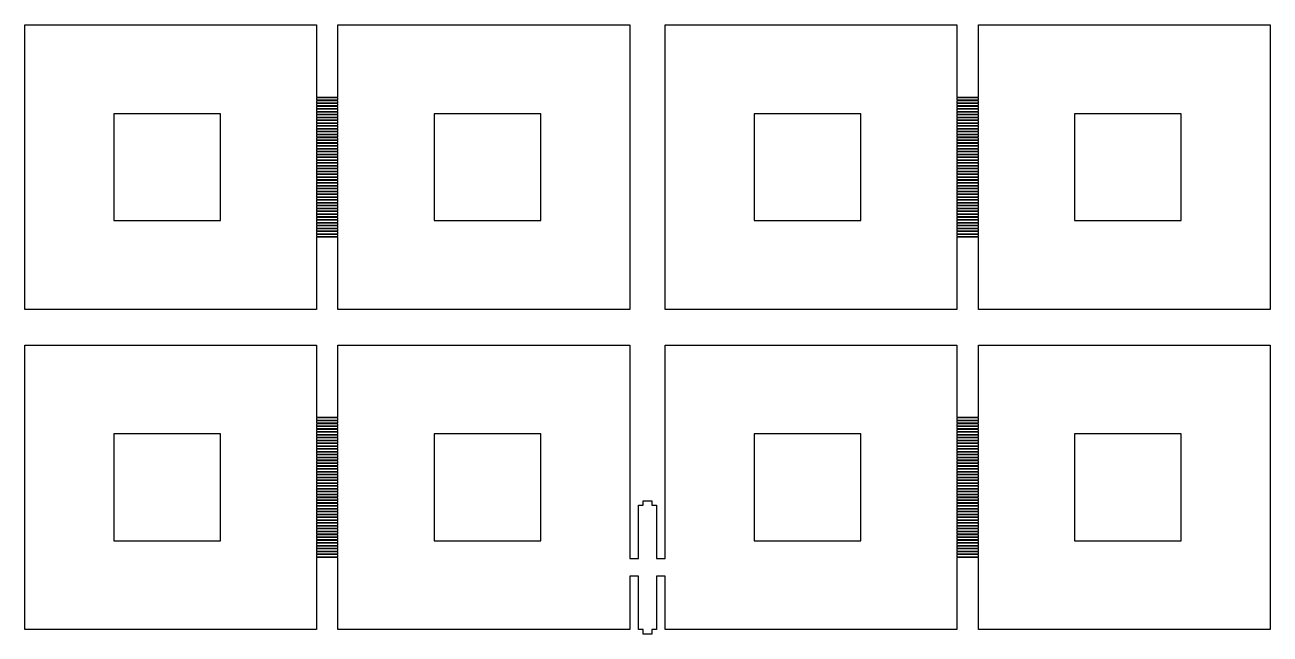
# Model space of a CAD drawing. Extents: x 40 to 187, y -3 to 150.
# Drawn here: x 101.49 to 119.39, y 50.81 to 59.57 of the extents above; entities that cross this region are included whole.
import ezdxf

# ---------------------------------------------------------------- set-up
doc = ezdxf.new("R2010")
doc.units = 0

msp = doc.modelspace()

# ---------------------------------------------------------------- linework, layer by layer
for p, q in [((101.493, 55.476), (101.493, 59.5664)), ((101.493, 59.5664), (105.686, 59.5664)), ((105.686, 59.5664), (105.686, 58.5285)), ((105.992, 58.5285), (105.992, 59.5664)), ((105.992, 59.5664), (110.185, 59.5664)), ((110.185, 59.5664), (110.185, 55.476)), ((110.696, 55.476), (110.696, 59.5664)), ((110.696, 59.5664), (114.889, 59.5664)), ((114.889, 59.5664), (114.889, 58.5285)), ((115.196, 58.5285), (115.196, 59.5664)), ((115.196, 59.5664), (119.389, 59.5664)), ((119.389, 59.5664), (119.389, 55.476)), ((105.686, 58.5285), (105.992, 58.5285)), ((114.889, 58.5285), (115.196, 58.5285)), ((105.992, 58.5183), (105.686, 58.5183)), ((105.686, 58.5183), (105.686, 58.4876)), ((105.686, 58.4876), (105.992, 58.4876)), ((105.992, 58.4774), (105.686, 58.4774)), ((105.686, 58.4774), (105.686, 58.4467)), ((105.686, 58.4467), (105.992, 58.4467)), ((105.992, 58.4365), (105.686, 58.4365)), ((105.686, 58.4365), (105.686, 58.4058)), ((105.686, 58.4058), (105.992, 58.4058)), ((105.992, 58.3956), (105.686, 58.3956)), ((105.686, 58.3956), (105.686, 58.3649)), ((105.686, 58.3649), (105.992, 58.3649)), ((105.992, 58.3546), (105.686, 58.3546)), ((105.686, 58.3546), (105.686, 58.324)), ((105.992, 58.4876), (105.992, 58.5183)), ((105.992, 58.4467), (105.992, 58.4774)), ((105.992, 58.4058), (105.992, 58.4365)), ((105.992, 58.3649), (105.992, 58.3956)), ((105.992, 58.324), (105.992, 58.3546)), ((115.196, 58.5183), (114.889, 58.5183)), ((114.889, 58.5183), (114.889, 58.4876)), ((114.889, 58.4876), (115.196, 58.4876)), ((115.196, 58.4774), (114.889, 58.4774)), ((114.889, 58.4774), (114.889, 58.4467)), ((114.889, 58.4467), (115.196, 58.4467)), ((115.196, 58.4365), (114.889, 58.4365)), ((114.889, 58.4365), (114.889, 58.4058)), ((114.889, 58.4058), (115.196, 58.4058)), ((115.196, 58.3956), (114.889, 58.3956)), ((114.889, 58.3956), (114.889, 58.3649)), ((114.889, 58.3649), (115.196, 58.3649)), ((115.196, 58.3546), (114.889, 58.3546)), ((114.889, 58.3546), (114.889, 58.324)), ((115.196, 58.4876), (115.196, 58.5183)), ((115.196, 58.4467), (115.196, 58.4774)), ((115.196, 58.4058), (115.196, 58.4365)), ((115.196, 58.3649), (115.196, 58.3956)), ((115.196, 58.324), (115.196, 58.3546)), ((104.305, 58.2882), (102.771, 58.2882)), ((102.771, 58.2882), (102.771, 56.7543)), ((104.305, 56.7543), (104.305, 58.2882)), ((105.686, 58.324), (105.992, 58.324)), ((105.992, 58.3138), (105.686, 58.3138)), ((105.686, 58.3138), (105.686, 58.2831)), ((105.686, 58.2831), (105.992, 58.2831)), ((105.992, 58.2728), (105.686, 58.2728)), ((105.686, 58.2728), (105.686, 58.2422)), ((105.686, 58.2422), (105.992, 58.2422)), ((105.992, 58.2319), (105.686, 58.2319)), ((105.686, 58.2319), (105.686, 58.2013)), ((105.686, 58.2013), (105.992, 58.2013)), ((105.992, 58.191), (105.686, 58.191)), ((105.686, 58.191), (105.686, 58.1604)), ((105.992, 58.2831), (105.992, 58.3138)), ((105.992, 58.2422), (105.992, 58.2728)), ((105.992, 58.2013), (105.992, 58.2319)), ((105.992, 58.1604), (105.992, 58.191)), ((108.907, 58.2882), (107.373, 58.2882)), ((107.373, 58.2882), (107.373, 56.7543)), ((108.907, 56.7543), (108.907, 58.2882)), ((113.509, 58.2882), (111.975, 58.2882)), ((111.975, 58.2882), (111.975, 56.7543)), ((113.509, 56.7543), (113.509, 58.2882)), ((114.889, 58.324), (115.196, 58.324)), ((115.196, 58.3138), (114.889, 58.3138)), ((114.889, 58.3138), (114.889, 58.2831)), ((114.889, 58.2831), (115.196, 58.2831)), ((115.196, 58.2728), (114.889, 58.2728)), ((114.889, 58.2728), (114.889, 58.2422)), ((114.889, 58.2422), (115.196, 58.2422)), ((115.196, 58.2319), (114.889, 58.2319)), ((114.889, 58.2319), (114.889, 58.2013)), ((114.889, 58.2013), (115.196, 58.2013)), ((115.196, 58.191), (114.889, 58.191)), ((114.889, 58.191), (114.889, 58.1604)), ((115.196, 58.2831), (115.196, 58.3138)), ((115.196, 58.2422), (115.196, 58.2728)), ((115.196, 58.2013), (115.196, 58.2319)), ((115.196, 58.1604), (115.196, 58.191)), ((118.11, 58.2882), (116.576, 58.2882)), ((116.576, 58.2882), (116.576, 56.7543)), ((118.11, 56.7543), (118.11, 58.2882)), ((105.686, 58.1604), (105.992, 58.1604)), ((105.992, 58.1501), (105.686, 58.1501)), ((105.686, 58.1501), (105.686, 58.1195)), ((105.686, 58.1195), (105.992, 58.1195)), ((105.992, 58.1092), (105.686, 58.1092)), ((105.686, 58.1092), (105.686, 58.0786)), ((105.686, 58.0786), (105.992, 58.0786)), ((105.992, 58.0683), (105.686, 58.0683)), ((105.686, 58.0683), (105.686, 58.0376)), ((105.686, 58.0376), (105.992, 58.0376)), ((105.992, 58.0274), (105.686, 58.0274)), ((105.686, 58.0274), (105.686, 57.9967)), ((105.686, 57.9967), (105.992, 57.9967)), ((105.992, 57.9865), (105.686, 57.9865)), ((105.686, 57.9865), (105.686, 57.9558)), ((105.992, 58.1195), (105.992, 58.1501)), ((105.992, 58.0786), (105.992, 58.1092)), ((105.992, 58.0376), (105.992, 58.0683)), ((105.992, 57.9967), (105.992, 58.0274)), ((105.992, 57.9558), (105.992, 57.9865)), ((114.889, 58.1604), (115.196, 58.1604)), ((115.196, 58.1501), (114.889, 58.1501)), ((114.889, 58.1501), (114.889, 58.1195)), ((114.889, 58.1195), (115.196, 58.1195)), ((115.196, 58.1092), (114.889, 58.1092)), ((114.889, 58.1092), (114.889, 58.0786)), ((114.889, 58.0786), (115.196, 58.0786)), ((115.196, 58.0683), (114.889, 58.0683)), ((114.889, 58.0683), (114.889, 58.0376)), ((114.889, 58.0376), (115.196, 58.0376)), ((115.196, 58.0274), (114.889, 58.0274)), ((114.889, 58.0274), (114.889, 57.9967)), ((114.889, 57.9967), (115.196, 57.9967)), ((115.196, 57.9865), (114.889, 57.9865)), ((114.889, 57.9865), (114.889, 57.9558)), ((115.196, 58.1195), (115.196, 58.1501)), ((115.196, 58.0786), (115.196, 58.1092)), ((115.196, 58.0376), (115.196, 58.0683)), ((115.196, 57.9967), (115.196, 58.0274)), ((115.196, 57.9558), (115.196, 57.9865)), ((105.686, 57.9558), (105.992, 57.9558)), ((105.992, 57.9456), (105.686, 57.9456)), ((105.686, 57.9456), (105.686, 57.9149)), ((105.686, 57.9149), (105.992, 57.9149)), ((105.992, 57.9047), (105.686, 57.9047)), ((105.686, 57.9047), (105.686, 57.874)), ((105.686, 57.874), (105.992, 57.874)), ((105.992, 57.8638), (105.686, 57.8638)), ((105.686, 57.8638), (105.686, 57.8331)), ((105.686, 57.8331), (105.992, 57.8331)), ((105.992, 57.8229), (105.686, 57.8229)), ((105.686, 57.8229), (105.686, 57.7922)), ((105.992, 57.9149), (105.992, 57.9456)), ((105.992, 57.874), (105.992, 57.9047)), ((105.992, 57.8331), (105.992, 57.8638)), ((105.992, 57.7922), (105.992, 57.8229)), ((114.889, 57.9558), (115.196, 57.9558)), ((115.196, 57.9456), (114.889, 57.9456)), ((114.889, 57.9456), (114.889, 57.9149)), ((114.889, 57.9149), (115.196, 57.9149)), ((115.196, 57.9047), (114.889, 57.9047)), ((114.889, 57.9047), (114.889, 57.874)), ((114.889, 57.874), (115.196, 57.874)), ((115.196, 57.8638), (114.889, 57.8638)), ((114.889, 57.8638), (114.889, 57.8331)), ((114.889, 57.8331), (115.196, 57.8331)), ((115.196, 57.8229), (114.889, 57.8229)), ((114.889, 57.8229), (114.889, 57.7922)), ((115.196, 57.9149), (115.196, 57.9456)), ((115.196, 57.874), (115.196, 57.9047)), ((115.196, 57.8331), (115.196, 57.8638)), ((115.196, 57.7922), (115.196, 57.8229)), ((105.686, 57.7922), (105.992, 57.7922)), ((105.992, 57.782), (105.686, 57.782)), ((105.686, 57.782), (105.686, 57.7513)), ((105.686, 57.7513), (105.992, 57.7513)), ((105.992, 57.7411), (105.686, 57.7411)), ((105.686, 57.7411), (105.686, 57.7104)), ((105.686, 57.7104), (105.992, 57.7104)), ((105.992, 57.7002), (105.686, 57.7002)), ((105.686, 57.7002), (105.686, 57.6695)), ((105.686, 57.6695), (105.992, 57.6695)), ((105.992, 57.6593), (105.686, 57.6593)), ((105.686, 57.6593), (105.686, 57.6286)), ((105.686, 57.6286), (105.992, 57.6286)), ((105.992, 57.7513), (105.992, 57.782)), ((105.992, 57.7104), (105.992, 57.7411)), ((105.992, 57.6695), (105.992, 57.7002)), ((105.992, 57.6286), (105.992, 57.6593)), ((114.889, 57.7922), (115.196, 57.7922)), ((115.196, 57.782), (114.889, 57.782)), ((114.889, 57.782), (114.889, 57.7513)), ((114.889, 57.7513), (115.196, 57.7513)), ((115.196, 57.7411), (114.889, 57.7411)), ((114.889, 57.7411), (114.889, 57.7104)), ((114.889, 57.7104), (115.196, 57.7104)), ((115.196, 57.7002), (114.889, 57.7002)), ((114.889, 57.7002), (114.889, 57.6695)), ((114.889, 57.6695), (115.196, 57.6695)), ((115.196, 57.6593), (114.889, 57.6593)), ((114.889, 57.6593), (114.889, 57.6286)), ((114.889, 57.6286), (115.196, 57.6286)), ((115.196, 57.7513), (115.196, 57.782)), ((115.196, 57.7104), (115.196, 57.7411)), ((115.196, 57.6695), (115.196, 57.7002)), ((115.196, 57.6286), (115.196, 57.6593)), ((105.992, 57.6184), (105.686, 57.6184)), ((105.686, 57.6184), (105.686, 57.5877)), ((105.686, 57.5877), (105.992, 57.5877)), ((105.992, 57.5775), (105.686, 57.5775)), ((105.686, 57.5775), (105.686, 57.5468)), ((105.686, 57.5468), (105.992, 57.5468)), ((105.992, 57.5366), (105.686, 57.5366)), ((105.686, 57.5366), (105.686, 57.5059)), ((105.686, 57.5059), (105.992, 57.5059)), ((105.992, 57.4957), (105.686, 57.4957)), ((105.686, 57.4957), (105.686, 57.465)), ((105.686, 57.465), (105.992, 57.465)), ((105.992, 57.4548), (105.686, 57.4548)), ((105.686, 57.4548), (105.686, 57.4241)), ((105.992, 57.5877), (105.992, 57.6184)), ((105.992, 57.5468), (105.992, 57.5775)), ((105.992, 57.5059), (105.992, 57.5366)), ((105.992, 57.465), (105.992, 57.4957)), ((105.992, 57.4241), (105.992, 57.4548)), ((115.196, 57.6184), (114.889, 57.6184)), ((114.889, 57.6184), (114.889, 57.5877)), ((114.889, 57.5877), (115.196, 57.5877)), ((115.196, 57.5775), (114.889, 57.5775)), ((114.889, 57.5775), (114.889, 57.5468)), ((114.889, 57.5468), (115.196, 57.5468)), ((115.196, 57.5366), (114.889, 57.5366)), ((114.889, 57.5366), (114.889, 57.5059)), ((114.889, 57.5059), (115.196, 57.5059)), ((115.196, 57.4957), (114.889, 57.4957)), ((114.889, 57.4957), (114.889, 57.465)), ((114.889, 57.465), (115.196, 57.465)), ((115.196, 57.4548), (114.889, 57.4548)), ((114.889, 57.4548), (114.889, 57.4241)), ((115.196, 57.5877), (115.196, 57.6184)), ((115.196, 57.5468), (115.196, 57.5775)), ((115.196, 57.5059), (115.196, 57.5366)), ((115.196, 57.465), (115.196, 57.4957)), ((115.196, 57.4241), (115.196, 57.4548)), ((105.686, 57.4241), (105.992, 57.4241)), ((105.992, 57.4139), (105.686, 57.4139)), ((105.686, 57.4139), (105.686, 57.3832)), ((105.686, 57.3832), (105.992, 57.3832)), ((105.992, 57.373), (105.686, 57.373)), ((105.686, 57.373), (105.686, 57.3423)), ((105.686, 57.3423), (105.992, 57.3423)), ((105.992, 57.3321), (105.686, 57.3321)), ((105.686, 57.3321), (105.686, 57.3014)), ((105.686, 57.3014), (105.992, 57.3014)), ((105.992, 57.2912), (105.686, 57.2912)), ((105.686, 57.2912), (105.686, 57.2605)), ((105.992, 57.3832), (105.992, 57.4139)), ((105.992, 57.3423), (105.992, 57.373)), ((105.992, 57.3014), (105.992, 57.3321)), ((105.992, 57.2605), (105.992, 57.2912)), ((114.889, 57.4241), (115.196, 57.4241)), ((115.196, 57.4139), (114.889, 57.4139)), ((114.889, 57.4139), (114.889, 57.3832)), ((114.889, 57.3832), (115.196, 57.3832)), ((115.196, 57.373), (114.889, 57.373)), ((114.889, 57.373), (114.889, 57.3423)), ((114.889, 57.3423), (115.196, 57.3423)), ((115.196, 57.3321), (114.889, 57.3321)), ((114.889, 57.3321), (114.889, 57.3014)), ((114.889, 57.3014), (115.196, 57.3014)), ((115.196, 57.2912), (114.889, 57.2912)), ((114.889, 57.2912), (114.889, 57.2605)), ((115.196, 57.3832), (115.196, 57.4139)), ((115.196, 57.3423), (115.196, 57.373)), ((115.196, 57.3014), (115.196, 57.3321)), ((115.196, 57.2605), (115.196, 57.2912)), ((105.686, 57.2605), (105.992, 57.2605)), ((105.992, 57.2503), (105.686, 57.2503)), ((105.686, 57.2503), (105.686, 57.2196)), ((105.686, 57.2196), (105.992, 57.2196)), ((105.992, 57.2094), (105.686, 57.2094)), ((105.686, 57.2094), (105.686, 57.1787)), ((105.686, 57.1787), (105.992, 57.1787)), ((105.992, 57.1685), (105.686, 57.1685)), ((105.686, 57.1685), (105.686, 57.1378)), ((105.686, 57.1378), (105.992, 57.1378)), ((105.992, 57.1275), (105.686, 57.1275)), ((105.686, 57.1275), (105.686, 57.0969)), ((105.686, 57.0969), (105.992, 57.0969)), ((105.992, 57.2196), (105.992, 57.2503)), ((105.992, 57.1787), (105.992, 57.2094)), ((105.992, 57.1378), (105.992, 57.1685)), ((105.992, 57.0969), (105.992, 57.1275)), ((114.889, 57.2605), (115.196, 57.2605)), ((115.196, 57.2503), (114.889, 57.2503)), ((114.889, 57.2503), (114.889, 57.2196)), ((114.889, 57.2196), (115.196, 57.2196)), ((115.196, 57.2094), (114.889, 57.2094)), ((114.889, 57.2094), (114.889, 57.1787)), ((114.889, 57.1787), (115.196, 57.1787)), ((115.196, 57.1685), (114.889, 57.1685)), ((114.889, 57.1685), (114.889, 57.1378)), ((114.889, 57.1378), (115.196, 57.1378)), ((115.196, 57.1275), (114.889, 57.1275)), ((114.889, 57.1275), (114.889, 57.0969)), ((114.889, 57.0969), (115.196, 57.0969)), ((115.196, 57.2196), (115.196, 57.2503)), ((115.196, 57.1787), (115.196, 57.2094)), ((115.196, 57.1378), (115.196, 57.1685)), ((115.196, 57.0969), (115.196, 57.1275)), ((105.992, 57.0867), (105.686, 57.0867)), ((105.686, 57.0867), (105.686, 57.056)), ((105.686, 57.056), (105.992, 57.056)), ((105.992, 57.0457), (105.686, 57.0457)), ((105.686, 57.0457), (105.686, 57.0151)), ((105.686, 57.0151), (105.992, 57.0151)), ((105.992, 57.0048), (105.686, 57.0048)), ((105.686, 57.0048), (105.686, 56.9742)), ((105.686, 56.9742), (105.992, 56.9742)), ((105.992, 56.9639), (105.686, 56.9639)), ((105.686, 56.9639), (105.686, 56.9333)), ((105.686, 56.9333), (105.992, 56.9333)), ((105.992, 56.923), (105.686, 56.923)), ((105.686, 56.923), (105.686, 56.8923)), ((105.992, 57.056), (105.992, 57.0867)), ((105.992, 57.0151), (105.992, 57.0457)), ((105.992, 56.9742), (105.992, 57.0048)), ((105.992, 56.9333), (105.992, 56.9639)), ((105.992, 56.8923), (105.992, 56.923)), ((115.196, 57.0867), (114.889, 57.0867)), ((114.889, 57.0867), (114.889, 57.056)), ((114.889, 57.056), (115.196, 57.056)), ((115.196, 57.0457), (114.889, 57.0457)), ((114.889, 57.0457), (114.889, 57.0151)), ((114.889, 57.0151), (115.196, 57.0151)), ((115.196, 57.0048), (114.889, 57.0048)), ((114.889, 57.0048), (114.889, 56.9742)), ((114.889, 56.9742), (115.196, 56.9742)), ((115.196, 56.9639), (114.889, 56.9639)), ((114.889, 56.9639), (114.889, 56.9333)), ((114.889, 56.9333), (115.196, 56.9333)), ((115.196, 56.923), (114.889, 56.923)), ((114.889, 56.923), (114.889, 56.8923)), ((115.196, 57.056), (115.196, 57.0867)), ((115.196, 57.0151), (115.196, 57.0457)), ((115.196, 56.9742), (115.196, 57.0048)), ((115.196, 56.9333), (115.196, 56.9639)), ((115.196, 56.8923), (115.196, 56.923)), ((102.771, 56.7543), (104.305, 56.7543)), ((105.686, 56.8923), (105.992, 56.8923)), ((105.992, 56.8821), (105.686, 56.8821)), ((105.686, 56.8821), (105.686, 56.8514)), ((105.686, 56.8514), (105.992, 56.8514)), ((105.992, 56.8412), (105.686, 56.8412)), ((105.686, 56.8412), (105.686, 56.8105)), ((105.686, 56.8105), (105.992, 56.8105)), ((105.992, 56.8003), (105.686, 56.8003)), ((105.686, 56.8003), (105.686, 56.7697)), ((105.686, 56.7697), (105.992, 56.7697)), ((105.992, 56.7594), (105.686, 56.7594)), ((105.686, 56.7594), (105.686, 56.7287)), ((105.992, 56.8514), (105.992, 56.8821)), ((105.992, 56.8105), (105.992, 56.8412)), ((105.992, 56.7697), (105.992, 56.8003)), ((105.992, 56.7287), (105.992, 56.7594)), ((107.373, 56.7543), (108.907, 56.7543)), ((111.975, 56.7543), (113.509, 56.7543)), ((114.889, 56.8923), (115.196, 56.8923)), ((115.196, 56.8821), (114.889, 56.8821)), ((114.889, 56.8821), (114.889, 56.8514)), ((114.889, 56.8514), (115.196, 56.8514)), ((115.196, 56.8412), (114.889, 56.8412)), ((114.889, 56.8412), (114.889, 56.8105)), ((114.889, 56.8105), (115.196, 56.8105)), ((115.196, 56.8003), (114.889, 56.8003)), ((114.889, 56.8003), (114.889, 56.7697)), ((114.889, 56.7697), (115.196, 56.7697)), ((115.196, 56.7594), (114.889, 56.7594)), ((114.889, 56.7594), (114.889, 56.7287)), ((115.196, 56.8514), (115.196, 56.8821)), ((115.196, 56.8105), (115.196, 56.8412)), ((115.196, 56.7697), (115.196, 56.8003)), ((115.196, 56.7287), (115.196, 56.7594)), ((116.576, 56.7543), (118.11, 56.7543)), ((105.686, 56.7287), (105.992, 56.7287)), ((105.992, 56.7185), (105.686, 56.7185)), ((105.686, 56.7185), (105.686, 56.6878)), ((105.686, 56.6878), (105.992, 56.6878)), ((105.992, 56.6776), (105.686, 56.6776)), ((105.686, 56.6776), (105.686, 56.6469)), ((105.686, 56.6469), (105.992, 56.6469)), ((105.992, 56.6367), (105.686, 56.6367)), ((105.686, 56.6367), (105.686, 56.606)), ((105.686, 56.606), (105.992, 56.606)), ((105.992, 56.5958), (105.686, 56.5958)), ((105.686, 56.5958), (105.686, 56.5651)), ((105.686, 56.5651), (105.992, 56.5651)), ((105.992, 56.5549), (105.686, 56.5549)), ((105.686, 56.5549), (105.686, 56.5242)), ((105.992, 56.6878), (105.992, 56.7185)), ((105.992, 56.6469), (105.992, 56.6776)), ((105.992, 56.606), (105.992, 56.6367)), ((105.992, 56.5651), (105.992, 56.5958)), ((105.992, 56.5242), (105.992, 56.5549)), ((114.889, 56.7287), (115.196, 56.7287)), ((115.196, 56.7185), (114.889, 56.7185)), ((114.889, 56.7185), (114.889, 56.6878)), ((114.889, 56.6878), (115.196, 56.6878)), ((115.196, 56.6776), (114.889, 56.6776)), ((114.889, 56.6776), (114.889, 56.6469)), ((114.889, 56.6469), (115.196, 56.6469)), ((115.196, 56.6367), (114.889, 56.6367)), ((114.889, 56.6367), (114.889, 56.606)), ((114.889, 56.606), (115.196, 56.606)), ((115.196, 56.5958), (114.889, 56.5958)), ((114.889, 56.5958), (114.889, 56.5651)), ((114.889, 56.5651), (115.196, 56.5651)), ((115.196, 56.5549), (114.889, 56.5549)), ((114.889, 56.5549), (114.889, 56.5242)), ((115.196, 56.6878), (115.196, 56.7185)), ((115.196, 56.6469), (115.196, 56.6776)), ((115.196, 56.606), (115.196, 56.6367)), ((115.196, 56.5651), (115.196, 56.5958)), ((115.196, 56.5242), (115.196, 56.5549)), ((105.686, 56.5242), (105.992, 56.5242)), ((105.992, 56.514), (105.686, 56.514)), ((105.686, 56.514), (105.686, 55.476)), ((105.992, 55.476), (105.992, 56.514)), ((114.889, 56.5242), (115.196, 56.5242)), ((115.196, 56.514), (114.889, 56.514)), ((114.889, 56.514), (114.889, 55.476)), ((115.196, 55.476), (115.196, 56.514)), ((105.686, 55.476), (101.493, 55.476)), ((110.185, 55.476), (105.992, 55.476)), ((114.889, 55.476), (110.696, 55.476)), ((119.389, 55.476), (115.196, 55.476)), ((101.493, 50.8743), (101.493, 54.9647)), ((101.493, 54.9647), (105.686, 54.9647)), ((105.686, 54.9647), (105.686, 53.9268)), ((105.992, 53.9268), (105.992, 54.9647)), ((105.992, 54.9647), (110.185, 54.9647)), ((110.185, 54.9647), (110.185, 51.8969)), ((110.696, 51.8969), (110.696, 54.9647)), ((110.696, 54.9647), (114.889, 54.9647)), ((114.889, 54.9647), (114.889, 53.9268)), ((115.196, 53.9268), (115.196, 54.9647)), ((115.196, 54.9647), (119.389, 54.9647)), ((119.389, 54.9647), (119.389, 50.8743)), ((105.686, 53.9268), (105.992, 53.9268)), ((105.992, 53.9166), (105.686, 53.9166)), ((105.686, 53.9166), (105.686, 53.8859)), ((105.686, 53.8859), (105.992, 53.8859)), ((105.992, 53.8757), (105.686, 53.8757)), ((105.686, 53.8757), (105.686, 53.845)), ((105.992, 53.8859), (105.992, 53.9166)), ((105.992, 53.845), (105.992, 53.8757)), ((114.889, 53.9268), (115.196, 53.9268)), ((115.196, 53.9166), (114.889, 53.9166)), ((114.889, 53.9166), (114.889, 53.8859)), ((114.889, 53.8859), (115.196, 53.8859)), ((115.196, 53.8757), (114.889, 53.8757)), ((114.889, 53.8757), (114.889, 53.845)), ((115.196, 53.8859), (115.196, 53.9166)), ((115.196, 53.845), (115.196, 53.8757)), ((105.686, 53.845), (105.992, 53.845)), ((105.992, 53.8348), (105.686, 53.8348)), ((105.686, 53.8348), (105.686, 53.8041)), ((105.686, 53.8041), (105.992, 53.8041)), ((105.992, 53.7939), (105.686, 53.7939)), ((105.686, 53.7939), (105.686, 53.7632)), ((105.686, 53.7632), (105.992, 53.7632)), ((105.992, 53.7529), (105.686, 53.7529)), ((105.686, 53.7529), (105.686, 53.7223)), ((105.686, 53.7223), (105.992, 53.7223)), ((105.992, 53.7121), (105.686, 53.7121)), ((105.686, 53.7121), (105.686, 53.6814)), ((105.992, 53.8041), (105.992, 53.8348)), ((105.992, 53.7632), (105.992, 53.7939)), ((105.992, 53.7223), (105.992, 53.7529)), ((105.992, 53.6814), (105.992, 53.7121)), ((114.889, 53.845), (115.196, 53.845)), ((115.196, 53.8348), (114.889, 53.8348)), ((114.889, 53.8348), (114.889, 53.8041)), ((114.889, 53.8041), (115.196, 53.8041)), ((115.196, 53.7939), (114.889, 53.7939)), ((114.889, 53.7939), (114.889, 53.7632)), ((114.889, 53.7632), (115.196, 53.7632)), ((115.196, 53.7529), (114.889, 53.7529)), ((114.889, 53.7529), (114.889, 53.7223)), ((114.889, 53.7223), (115.196, 53.7223)), ((115.196, 53.7121), (114.889, 53.7121)), ((114.889, 53.7121), (114.889, 53.6814)), ((115.196, 53.8041), (115.196, 53.8348)), ((115.196, 53.7632), (115.196, 53.7939)), ((115.196, 53.7223), (115.196, 53.7529)), ((115.196, 53.6814), (115.196, 53.7121)), ((104.305, 53.6865), (102.771, 53.6865)), ((102.771, 53.6865), (102.771, 52.1526)), ((104.305, 52.1526), (104.305, 53.6865)), ((105.686, 53.6814), (105.992, 53.6814)), ((105.992, 53.6711), (105.686, 53.6711)), ((105.686, 53.6711), (105.686, 53.6405)), ((105.686, 53.6405), (105.992, 53.6405)), ((105.992, 53.6302), (105.686, 53.6302)), ((105.686, 53.6302), (105.686, 53.5996)), ((105.686, 53.5996), (105.992, 53.5996)), ((105.992, 53.5893), (105.686, 53.5893)), ((105.686, 53.5893), (105.686, 53.5587)), ((105.686, 53.5587), (105.992, 53.5587)), ((105.992, 53.5484), (105.686, 53.5484)), ((105.686, 53.5484), (105.686, 53.5178)), ((105.686, 53.5178), (105.992, 53.5178)), ((105.992, 53.6405), (105.992, 53.6711)), ((105.992, 53.5996), (105.992, 53.6302)), ((105.992, 53.5587), (105.992, 53.5893)), ((105.992, 53.5178), (105.992, 53.5484)), ((108.907, 53.6865), (107.373, 53.6865)), ((107.373, 53.6865), (107.373, 52.1526)), ((108.907, 52.1526), (108.907, 53.6865)), ((113.509, 53.6865), (111.975, 53.6865)), ((111.975, 53.6865), (111.975, 52.1526)), ((113.509, 52.1526), (113.509, 53.6865)), ((114.889, 53.6814), (115.196, 53.6814)), ((115.196, 53.6711), (114.889, 53.6711)), ((114.889, 53.6711), (114.889, 53.6405)), ((114.889, 53.6405), (115.196, 53.6405)), ((115.196, 53.6302), (114.889, 53.6302)), ((114.889, 53.6302), (114.889, 53.5996)), ((114.889, 53.5996), (115.196, 53.5996)), ((115.196, 53.5893), (114.889, 53.5893)), ((114.889, 53.5893), (114.889, 53.5587)), ((114.889, 53.5587), (115.196, 53.5587)), ((115.196, 53.5484), (114.889, 53.5484)), ((114.889, 53.5484), (114.889, 53.5178)), ((114.889, 53.5178), (115.196, 53.5178)), ((115.196, 53.6405), (115.196, 53.6711)), ((115.196, 53.5996), (115.196, 53.6302)), ((115.196, 53.5587), (115.196, 53.5893)), ((115.196, 53.5178), (115.196, 53.5484)), ((118.11, 53.6865), (116.576, 53.6865)), ((116.576, 53.6865), (116.576, 52.1526)), ((118.11, 52.1526), (118.11, 53.6865)), ((105.992, 53.5075), (105.686, 53.5075)), ((105.686, 53.5075), (105.686, 53.4769)), ((105.686, 53.4769), (105.992, 53.4769)), ((105.992, 53.4666), (105.686, 53.4666)), ((105.686, 53.4666), (105.686, 53.4359)), ((105.686, 53.4359), (105.992, 53.4359)), ((105.992, 53.4257), (105.686, 53.4257)), ((105.686, 53.4257), (105.686, 53.3951)), ((105.686, 53.3951), (105.992, 53.3951)), ((105.992, 53.3848), (105.686, 53.3848)), ((105.686, 53.3848), (105.686, 53.3541)), ((105.686, 53.3541), (105.992, 53.3541)), ((105.992, 53.3439), (105.686, 53.3439)), ((105.686, 53.3439), (105.686, 53.3132)), ((105.992, 53.4769), (105.992, 53.5075)), ((105.992, 53.4359), (105.992, 53.4666)), ((105.992, 53.3951), (105.992, 53.4257)), ((105.992, 53.3541), (105.992, 53.3848)), ((105.992, 53.3132), (105.992, 53.3439)), ((115.196, 53.5075), (114.889, 53.5075)), ((114.889, 53.5075), (114.889, 53.4769)), ((114.889, 53.4769), (115.196, 53.4769)), ((115.196, 53.4666), (114.889, 53.4666)), ((114.889, 53.4666), (114.889, 53.4359)), ((114.889, 53.4359), (115.196, 53.4359)), ((115.196, 53.4257), (114.889, 53.4257)), ((114.889, 53.4257), (114.889, 53.3951)), ((114.889, 53.3951), (115.196, 53.3951)), ((115.196, 53.3848), (114.889, 53.3848)), ((114.889, 53.3848), (114.889, 53.3541)), ((114.889, 53.3541), (115.196, 53.3541)), ((115.196, 53.3439), (114.889, 53.3439)), ((114.889, 53.3439), (114.889, 53.3132)), ((115.196, 53.4769), (115.196, 53.5075)), ((115.196, 53.4359), (115.196, 53.4666)), ((115.196, 53.3951), (115.196, 53.4257)), ((115.196, 53.3541), (115.196, 53.3848)), ((115.196, 53.3132), (115.196, 53.3439)), ((105.686, 53.3132), (105.992, 53.3132)), ((105.992, 53.303), (105.686, 53.303)), ((105.686, 53.303), (105.686, 53.2723)), ((105.686, 53.2723), (105.992, 53.2723)), ((105.992, 53.2621), (105.686, 53.2621)), ((105.686, 53.2621), (105.686, 53.2314)), ((105.686, 53.2314), (105.992, 53.2314)), ((105.992, 53.2212), (105.686, 53.2212)), ((105.686, 53.2212), (105.686, 53.1905)), ((105.686, 53.1905), (105.992, 53.1905)), ((105.992, 53.1803), (105.686, 53.1803)), ((105.686, 53.1803), (105.686, 53.1496)), ((105.992, 53.2723), (105.992, 53.303)), ((105.992, 53.2314), (105.992, 53.2621)), ((105.992, 53.1905), (105.992, 53.2212)), ((105.992, 53.1496), (105.992, 53.1803)), ((114.889, 53.3132), (115.196, 53.3132)), ((115.196, 53.303), (114.889, 53.303)), ((114.889, 53.303), (114.889, 53.2723)), ((114.889, 53.2723), (115.196, 53.2723)), ((115.196, 53.2621), (114.889, 53.2621)), ((114.889, 53.2621), (114.889, 53.2314)), ((114.889, 53.2314), (115.196, 53.2314)), ((115.196, 53.2212), (114.889, 53.2212)), ((114.889, 53.2212), (114.889, 53.1905)), ((114.889, 53.1905), (115.196, 53.1905)), ((115.196, 53.1803), (114.889, 53.1803)), ((114.889, 53.1803), (114.889, 53.1496)), ((115.196, 53.2723), (115.196, 53.303)), ((115.196, 53.2314), (115.196, 53.2621)), ((115.196, 53.1905), (115.196, 53.2212)), ((115.196, 53.1496), (115.196, 53.1803)), ((105.686, 53.1496), (105.992, 53.1496)), ((105.992, 53.1394), (105.686, 53.1394)), ((105.686, 53.1394), (105.686, 53.1087)), ((105.686, 53.1087), (105.992, 53.1087)), ((105.992, 53.0985), (105.686, 53.0985)), ((105.686, 53.0985), (105.686, 53.0678)), ((105.686, 53.0678), (105.992, 53.0678)), ((105.992, 53.0576), (105.686, 53.0576)), ((105.686, 53.0576), (105.686, 53.0269)), ((105.686, 53.0269), (105.992, 53.0269)), ((105.992, 53.0167), (105.686, 53.0167)), ((105.686, 53.0167), (105.686, 52.986)), ((105.686, 52.986), (105.992, 52.986)), ((105.992, 52.9758), (105.686, 52.9758)), ((105.686, 52.9758), (105.686, 52.9451)), ((105.992, 53.1087), (105.992, 53.1394)), ((105.992, 53.0678), (105.992, 53.0985)), ((105.992, 53.0269), (105.992, 53.0576)), ((105.992, 52.986), (105.992, 53.0167)), ((105.992, 52.9451), (105.992, 52.9758)), ((114.889, 53.1496), (115.196, 53.1496)), ((115.196, 53.1394), (114.889, 53.1394)), ((114.889, 53.1394), (114.889, 53.1087)), ((114.889, 53.1087), (115.196, 53.1087)), ((115.196, 53.0985), (114.889, 53.0985)), ((114.889, 53.0985), (114.889, 53.0678)), ((114.889, 53.0678), (115.196, 53.0678)), ((115.196, 53.0576), (114.889, 53.0576)), ((114.889, 53.0576), (114.889, 53.0269)), ((114.889, 53.0269), (115.196, 53.0269)), ((115.196, 53.0167), (114.889, 53.0167)), ((114.889, 53.0167), (114.889, 52.986)), ((114.889, 52.986), (115.196, 52.986)), ((115.196, 52.9758), (114.889, 52.9758)), ((114.889, 52.9758), (114.889, 52.9451)), ((115.196, 53.1087), (115.196, 53.1394)), ((115.196, 53.0678), (115.196, 53.0985)), ((115.196, 53.0269), (115.196, 53.0576)), ((115.196, 52.986), (115.196, 53.0167)), ((115.196, 52.9451), (115.196, 52.9758)), ((105.686, 52.9451), (105.992, 52.9451)), ((105.992, 52.9349), (105.686, 52.9349)), ((105.686, 52.9349), (105.686, 52.9042)), ((105.686, 52.9042), (105.992, 52.9042)), ((105.992, 52.894), (105.686, 52.894)), ((105.686, 52.894), (105.686, 52.8633)), ((105.686, 52.8633), (105.992, 52.8633)), ((105.992, 52.8531), (105.686, 52.8531)), ((105.686, 52.8531), (105.686, 52.8224)), ((105.686, 52.8224), (105.992, 52.8224)), ((105.992, 52.8122), (105.686, 52.8122)), ((105.686, 52.8122), (105.686, 52.7815)), ((105.992, 52.9042), (105.992, 52.9349)), ((105.992, 52.8633), (105.992, 52.894)), ((105.992, 52.8224), (105.992, 52.8531)), ((105.992, 52.7815), (105.992, 52.8122)), ((114.889, 52.9451), (115.196, 52.9451)), ((115.196, 52.9349), (114.889, 52.9349)), ((114.889, 52.9349), (114.889, 52.9042)), ((114.889, 52.9042), (115.196, 52.9042)), ((115.196, 52.894), (114.889, 52.894)), ((114.889, 52.894), (114.889, 52.8633)), ((114.889, 52.8633), (115.196, 52.8633)), ((115.196, 52.8531), (114.889, 52.8531)), ((114.889, 52.8531), (114.889, 52.8224)), ((114.889, 52.8224), (115.196, 52.8224)), ((115.196, 52.8122), (114.889, 52.8122)), ((114.889, 52.8122), (114.889, 52.7815)), ((115.196, 52.9042), (115.196, 52.9349)), ((115.196, 52.8633), (115.196, 52.894)), ((115.196, 52.8224), (115.196, 52.8531)), ((115.196, 52.7815), (115.196, 52.8122)), ((105.686, 52.7815), (105.992, 52.7815)), ((105.992, 52.7713), (105.686, 52.7713)), ((105.686, 52.7713), (105.686, 52.7406)), ((105.686, 52.7406), (105.992, 52.7406)), ((105.992, 52.7304), (105.686, 52.7304)), ((105.686, 52.7304), (105.686, 52.6997)), ((105.686, 52.6997), (105.992, 52.6997)), ((105.992, 52.6895), (105.686, 52.6895)), ((105.686, 52.6895), (105.686, 52.6588)), ((105.686, 52.6588), (105.992, 52.6588)), ((105.992, 52.6486), (105.686, 52.6486)), ((105.686, 52.6486), (105.686, 52.6179)), ((105.686, 52.6179), (105.992, 52.6179)), ((105.992, 52.7406), (105.992, 52.7713)), ((105.992, 52.6997), (105.992, 52.7304)), ((105.992, 52.6588), (105.992, 52.6895)), ((105.992, 52.6179), (105.992, 52.6486)), ((110.313, 51.8969), (110.313, 52.6639)), ((110.313, 52.6639), (110.377, 52.6639)), ((110.377, 52.6639), (110.377, 52.7278)), ((110.377, 52.7278), (110.505, 52.7278)), ((110.505, 52.7278), (110.505, 52.6639)), ((110.505, 52.6639), (110.569, 52.6639)), ((110.569, 52.6639), (110.569, 51.8969)), ((114.889, 52.7815), (115.196, 52.7815)), ((115.196, 52.7713), (114.889, 52.7713)), ((114.889, 52.7713), (114.889, 52.7406)), ((114.889, 52.7406), (115.196, 52.7406)), ((115.196, 52.7304), (114.889, 52.7304)), ((114.889, 52.7304), (114.889, 52.6997)), ((114.889, 52.6997), (115.196, 52.6997)), ((115.196, 52.6895), (114.889, 52.6895)), ((114.889, 52.6895), (114.889, 52.6588)), ((114.889, 52.6588), (115.196, 52.6588)), ((115.196, 52.6486), (114.889, 52.6486)), ((114.889, 52.6486), (114.889, 52.6179)), ((114.889, 52.6179), (115.196, 52.6179)), ((115.196, 52.7406), (115.196, 52.7713)), ((115.196, 52.6997), (115.196, 52.7304)), ((115.196, 52.6588), (115.196, 52.6895)), ((115.196, 52.6179), (115.196, 52.6486)), ((105.992, 52.6077), (105.686, 52.6077)), ((105.686, 52.6077), (105.686, 52.577)), ((105.686, 52.577), (105.992, 52.577)), ((105.992, 52.5668), (105.686, 52.5668)), ((105.686, 52.5668), (105.686, 52.5361)), ((105.686, 52.5361), (105.992, 52.5361)), ((105.992, 52.5258), (105.686, 52.5258)), ((105.686, 52.5258), (105.686, 52.4952)), ((105.686, 52.4952), (105.992, 52.4952)), ((105.992, 52.485), (105.686, 52.485)), ((105.686, 52.485), (105.686, 52.4543)), ((105.686, 52.4543), (105.992, 52.4543)), ((105.992, 52.444), (105.686, 52.444)), ((105.686, 52.444), (105.686, 52.4134)), ((105.992, 52.577), (105.992, 52.6077)), ((105.992, 52.5361), (105.992, 52.5668)), ((105.992, 52.4952), (105.992, 52.5258)), ((105.992, 52.4543), (105.992, 52.485)), ((105.992, 52.4134), (105.992, 52.444)), ((115.196, 52.6077), (114.889, 52.6077)), ((114.889, 52.6077), (114.889, 52.577)), ((114.889, 52.577), (115.196, 52.577)), ((115.196, 52.5668), (114.889, 52.5668)), ((114.889, 52.5668), (114.889, 52.5361)), ((114.889, 52.5361), (115.196, 52.5361)), ((115.196, 52.5258), (114.889, 52.5258)), ((114.889, 52.5258), (114.889, 52.4952)), ((114.889, 52.4952), (115.196, 52.4952)), ((115.196, 52.485), (114.889, 52.485)), ((114.889, 52.485), (114.889, 52.4543)), ((114.889, 52.4543), (115.196, 52.4543)), ((115.196, 52.444), (114.889, 52.444)), ((114.889, 52.444), (114.889, 52.4134)), ((115.196, 52.577), (115.196, 52.6077)), ((115.196, 52.5361), (115.196, 52.5668)), ((115.196, 52.4952), (115.196, 52.5258)), ((115.196, 52.4543), (115.196, 52.485)), ((115.196, 52.4134), (115.196, 52.444)), ((105.686, 52.4134), (105.992, 52.4134)), ((105.992, 52.4031), (105.686, 52.4031)), ((105.686, 52.4031), (105.686, 52.3725)), ((105.686, 52.3725), (105.992, 52.3725)), ((105.992, 52.3622), (105.686, 52.3622)), ((105.686, 52.3622), (105.686, 52.3315)), ((105.686, 52.3315), (105.992, 52.3315)), ((105.992, 52.3213), (105.686, 52.3213)), ((105.686, 52.3213), (105.686, 52.2906)), ((105.686, 52.2906), (105.992, 52.2906)), ((105.992, 52.2804), (105.686, 52.2804)), ((105.686, 52.2804), (105.686, 52.2497)), ((105.992, 52.3725), (105.992, 52.4031)), ((105.992, 52.3315), (105.992, 52.3622)), ((105.992, 52.2906), (105.992, 52.3213)), ((105.992, 52.2497), (105.992, 52.2804)), ((114.889, 52.4134), (115.196, 52.4134)), ((115.196, 52.4031), (114.889, 52.4031)), ((114.889, 52.4031), (114.889, 52.3725)), ((114.889, 52.3725), (115.196, 52.3725)), ((115.196, 52.3622), (114.889, 52.3622)), ((114.889, 52.3622), (114.889, 52.3315)), ((114.889, 52.3315), (115.196, 52.3315)), ((115.196, 52.3213), (114.889, 52.3213)), ((114.889, 52.3213), (114.889, 52.2906)), ((114.889, 52.2906), (115.196, 52.2906)), ((115.196, 52.2804), (114.889, 52.2804)), ((114.889, 52.2804), (114.889, 52.2497)), ((115.196, 52.3725), (115.196, 52.4031)), ((115.196, 52.3315), (115.196, 52.3622)), ((115.196, 52.2906), (115.196, 52.3213)), ((115.196, 52.2497), (115.196, 52.2804)), ((102.771, 52.1526), (104.305, 52.1526)), ((105.686, 52.2497), (105.992, 52.2497)), ((105.992, 52.2395), (105.686, 52.2395)), ((105.686, 52.2395), (105.686, 52.2088)), ((105.686, 52.2088), (105.992, 52.2088)), ((105.992, 52.1986), (105.686, 52.1986)), ((105.686, 52.1986), (105.686, 52.168)), ((105.686, 52.168), (105.992, 52.168)), ((105.992, 52.1577), (105.686, 52.1577)), ((105.686, 52.1577), (105.686, 52.127)), ((105.686, 52.127), (105.992, 52.127)), ((105.992, 52.1168), (105.686, 52.1168)), ((105.686, 52.1168), (105.686, 52.0861)), ((105.686, 52.0861), (105.992, 52.0861)), ((105.992, 52.2088), (105.992, 52.2395)), ((105.992, 52.168), (105.992, 52.1986)), ((105.992, 52.127), (105.992, 52.1577)), ((105.992, 52.0861), (105.992, 52.1168)), ((107.373, 52.1526), (108.907, 52.1526)), ((111.975, 52.1526), (113.509, 52.1526)), ((114.889, 52.2497), (115.196, 52.2497)), ((115.196, 52.2395), (114.889, 52.2395)), ((114.889, 52.2395), (114.889, 52.2088)), ((114.889, 52.2088), (115.196, 52.2088)), ((115.196, 52.1986), (114.889, 52.1986)), ((114.889, 52.1986), (114.889, 52.168)), ((114.889, 52.168), (115.196, 52.168)), ((115.196, 52.1577), (114.889, 52.1577)), ((114.889, 52.1577), (114.889, 52.127)), ((114.889, 52.127), (115.196, 52.127)), ((115.196, 52.1168), (114.889, 52.1168)), ((114.889, 52.1168), (114.889, 52.0861)), ((114.889, 52.0861), (115.196, 52.0861)), ((115.196, 52.2088), (115.196, 52.2395)), ((115.196, 52.168), (115.196, 52.1986)), ((115.196, 52.127), (115.196, 52.1577)), ((115.196, 52.0861), (115.196, 52.1168)), ((116.576, 52.1526), (118.11, 52.1526)), ((105.992, 52.0759), (105.686, 52.0759)), ((105.686, 52.0759), (105.686, 52.0452)), ((105.686, 52.0452), (105.992, 52.0452)), ((105.992, 52.035), (105.686, 52.035)), ((105.686, 52.035), (105.686, 52.0043)), ((105.686, 52.0043), (105.992, 52.0043)), ((105.992, 51.9941), (105.686, 51.9941)), ((105.686, 51.9941), (105.686, 51.9634)), ((105.686, 51.9634), (105.992, 51.9634)), ((105.992, 51.9532), (105.686, 51.9532)), ((105.686, 51.9532), (105.686, 51.9225)), ((105.686, 51.9225), (105.992, 51.9225)), ((105.992, 51.9123), (105.686, 51.9123)), ((105.686, 51.9123), (105.686, 50.8743)), ((105.992, 52.0452), (105.992, 52.0759)), ((105.992, 52.0043), (105.992, 52.035)), ((105.992, 51.9634), (105.992, 51.9941)), ((105.992, 51.9225), (105.992, 51.9532)), ((105.992, 50.8743), (105.992, 51.9123)), ((115.196, 52.0759), (114.889, 52.0759)), ((114.889, 52.0759), (114.889, 52.0452)), ((114.889, 52.0452), (115.196, 52.0452)), ((115.196, 52.035), (114.889, 52.035)), ((114.889, 52.035), (114.889, 52.0043)), ((114.889, 52.0043), (115.196, 52.0043)), ((115.196, 51.9941), (114.889, 51.9941)), ((114.889, 51.9941), (114.889, 51.9634)), ((114.889, 51.9634), (115.196, 51.9634)), ((115.196, 51.9532), (114.889, 51.9532)), ((114.889, 51.9532), (114.889, 51.9225)), ((114.889, 51.9225), (115.196, 51.9225)), ((115.196, 51.9123), (114.889, 51.9123)), ((114.889, 51.9123), (114.889, 50.8743)), ((115.196, 52.0452), (115.196, 52.0759)), ((115.196, 52.0043), (115.196, 52.035)), ((115.196, 51.9634), (115.196, 51.9941)), ((115.196, 51.9225), (115.196, 51.9532)), ((115.196, 50.8743), (115.196, 51.9123)), ((110.185, 51.8969), (110.313, 51.8969)), ((110.569, 51.8969), (110.696, 51.8969)), ((110.313, 51.6413), (110.185, 51.6413)), ((110.185, 51.6413), (110.185, 50.8743)), ((110.313, 50.8743), (110.313, 51.6413)), ((110.696, 51.6413), (110.569, 51.6413)), ((110.569, 51.6413), (110.569, 50.8743)), ((110.696, 50.8743), (110.696, 51.6413)), ((105.686, 50.8743), (101.493, 50.8743)), ((110.185, 50.8743), (105.992, 50.8743)), ((110.377, 50.8743), (110.313, 50.8743)), ((110.377, 50.8104), (110.377, 50.8743)), ((110.569, 50.8743), (110.505, 50.8743)), ((110.505, 50.8743), (110.505, 50.8104)), ((114.889, 50.8743), (110.696, 50.8743)), ((119.389, 50.8743), (115.196, 50.8743)), ((110.505, 50.8104), (110.377, 50.8104))]:
    msp.add_line(p, q)

doc.saveas('drawing.dxf')
